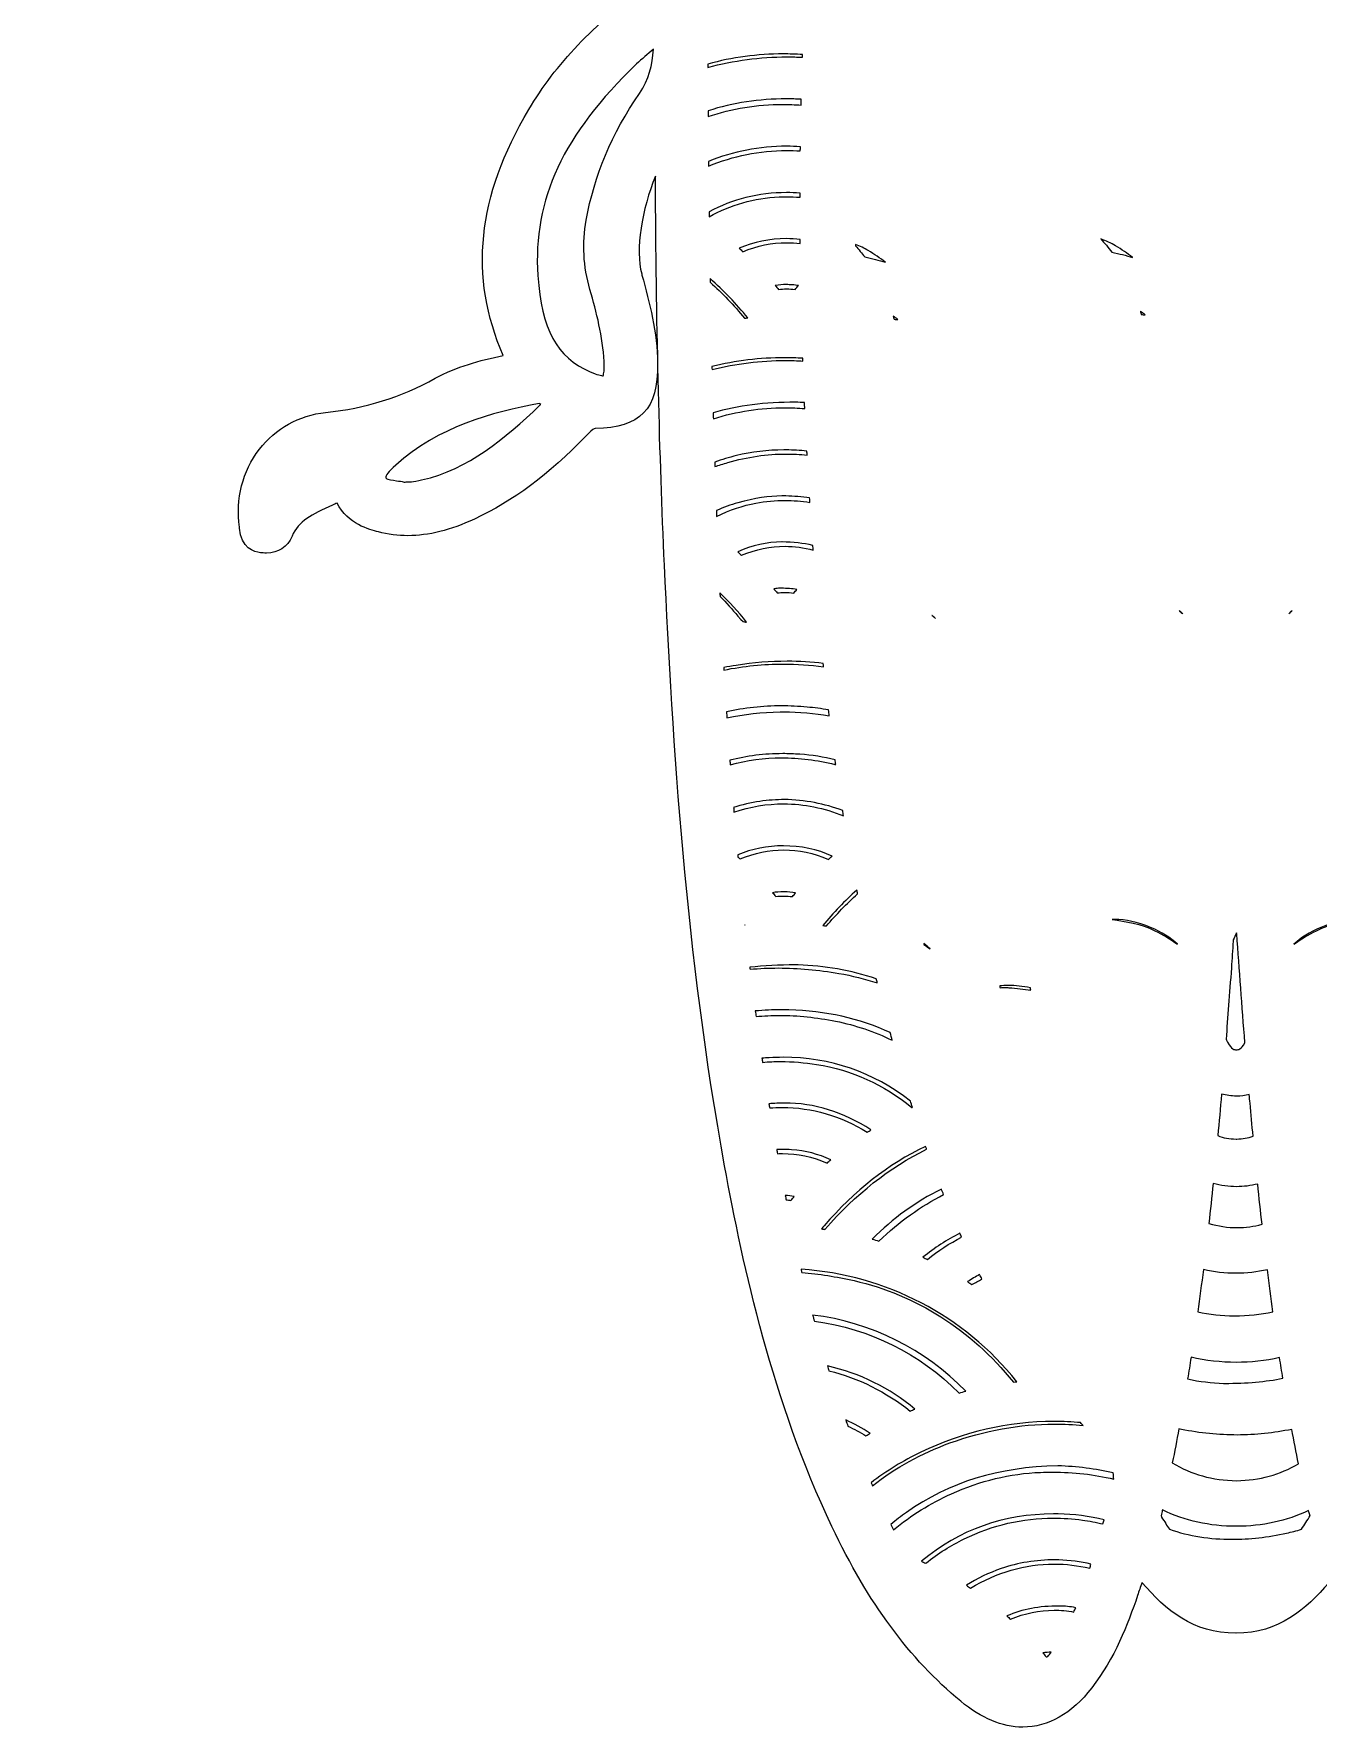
# Model space of a CAD drawing. Extents: x 70 to 1931, y -820 to -180.
# Drawn here: x 536.9 to 776.7, y -816.9 to -500.7 of the extents above; entities that cross this region are included whole.
import ezdxf

# ---------------------------------------------------------------- set-up
doc = ezdxf.new("R2010")
doc.units = 0
doc.header["$MEASUREMENT"] = 0
doc.layers.add('Layer 1', color=7, linetype='Continuous')

# ---------------------------------------------------------------- blocks, each defined once
blk = doc.blocks.new('block 4')
at = {"layer": 'Layer 1', "lineweight": 0}
for points, knots in [([(983.7, -461.23), (983.64, -461.13), (983.57, -461.03), (983.51, -460.92), (980.12, -454.78), (973.97, -451.11), (967.05, -451.11), (966.38, -451.11), (965.71, -451.14), (965.04, -451.21), (959.52, -451.78), (955.04, -454.35), (951.4, -456.8), (950.92, -457.12), (950.52, -457.47), (950.21, -457.75), (950.08, -457.86), (949.93, -458), (949.81, -458.09), (940.84, -458.1), (932.48, -460.49), (925.19, -463.22), (922.8, -451.48), (916.3, -441.79), (905.82, -434.37), (895.57, -427.11), (883.69, -423.2), (869.49, -422.42), (867.19, -422.29), (867, -422.12), (866.55, -419.84), (863.01, -401.67), (856.67, -388.34), (846.61, -377.88), (844.82, -376.02), (844.82, -376.02), (846.64, -373.4), (855.33, -360.86), (861.03, -348), (863.59, -335.18), (866.27, -321.68), (865.56, -307.79), (861.46, -293.89), (868.49, -290.86), (873.97, -286.93), (878.2, -281.88), (878.45, -281.57), (878.6, -281.48), (880.26, -281.37), (887.36, -280.93), (892.62, -277.12), (895.46, -270.38), (897.58, -265.38), (897.66, -260.25), (897.46, -255.89), (897.45, -255.79), (897.46, -255.68), (897.46, -255.57), (897.59, -251.06), (894.49, -250.27), (893.15, -250.14), (892.94, -250.12), (892.73, -250.11), (892.52, -250.11), (891.53, -250.11), (888.49, -250.11), (887.3, -254.94), (886.74, -257.18), (885.55, -259), (883.4, -260.79), (881.12, -257.11), (877.73, -255.07), (873.71, -255.07), (871.53, -255.07), (869.22, -255.67), (866.87, -256.86), (864.83, -257.88), (862.89, -259.29), (860.75, -261.3), (855.23, -266.45), (851.33, -272.54), (847.49, -278.85), (847.34, -279.1), (847.2, -279.35), (847.07, -279.6), (847.01, -279.71), (846.94, -279.84), (846.87, -279.96), (844.44, -280.03), (839.34, -281.1), (838.58, -288.74), (838.18, -292.7), (838.3, -297.01), (838.93, -302.3), (839.22, -304.72), (839.66, -307.11), (840.09, -309.43), (840.94, -314.11), (841.75, -318.54), (841.39, -323.01), (840.22, -337.3), (835.17, -350.78), (829.57, -364.45), (825.81, -362.44), (821.83, -360.76), (817.66, -359.42), (819.28, -358.73), (820.9, -358.01), (822.5, -357.23), (824.44, -356.29), (829.59, -353.79), (828.55, -348.11), (827.29, -341.17), (830.54, -335.53), (834.6, -329.4), (838.74, -323.16), (840.23, -315.7), (839.06, -307.21), (838.27, -301.54), (835.05, -298.67), (829.5, -298.67), (829, -298.67), (828.47, -298.69), (827.92, -298.74), (826.84, -298.82), (825.82, -299.04), (824.9, -299.25), (826.93, -289.3), (824.24, -283), (815.37, -275.23), (815.37, -275.23), (814.92, -274.84), (814.92, -274.84), (811.85, -272.14), (808.67, -269.35), (804.97, -267.26), (801.42, -265.26), (799.76, -262.33), (799.58, -257.76), (799.3, -250.34), (795.56, -244.8), (788.48, -241.31), (787.91, -241.03), (787.29, -239.92), (787.2, -238.35), (787.11, -236.7), (787.66, -235.44), (788.22, -235.08), (802.55, -225.9), (816.44, -218.76), (830.7, -213.26), (855.69, -203.61), (880.6, -198.72), (904.72, -198.72), (913.77, -198.72), (922.91, -199.4), (931.9, -200.75), (935.33, -201.26), (938.83, -202.08), (942.22, -202.86), (943.68, -203.2), (945.18, -203.55), (946.68, -203.88), (947.22, -203.99), (947.97, -204.16), (948.78, -204.16), (951.11, -204.16), (952.92, -202.78), (953.62, -200.48), (954.13, -198.82), (954.33, -195.8), (949.98, -194.18), (949.98, -194.18), (949.84, -194.13), (949.84, -194.13), (949.51, -194), (949.18, -193.86), (948.86, -193.73), (948.56, -193.6), (948.27, -193.48), (947.98, -193.36), (930.82, -186.55), (912.57, -183.09), (893.72, -183.09), (883.15, -183.09), (872.11, -184.18), (860.93, -186.32), (832.18, -191.83), (804.74, -203.07), (777.05, -220.68), (775.94, -221.39), (775.25, -221.69), (774.74, -221.69), (774.37, -221.69), (773.92, -221.54), (773.35, -221.24), (770.13, -219.54), (766.42, -218.68), (762.32, -218.68), (760.39, -218.68), (758.39, -218.86), (756.21, -219.24), (755.83, -219.3), (755.48, -219.33), (755.14, -219.33), (754.07, -219.33), (753.11, -219), (751.63, -218.1), (718.03, -197.85), (685.72, -186.6), (652.82, -183.73), (648.1, -183.32), (643.37, -183.11), (638.76, -183.11), (619.49, -183.11), (600.87, -186.75), (583.43, -193.91), (583.37, -193.93), (583.19, -193.98), (583.06, -194.02), (582.09, -194.29), (580.29, -194.8), (579.33, -196.64), (578.9, -197.47), (578.53, -198.84), (579.17, -200.7), (579.94, -202.9), (581.7, -204.22), (583.88, -204.22), (584.81, -204.22), (585.63, -203.98), (586.23, -203.81), (586.37, -203.77), (586.5, -203.73), (586.63, -203.7), (599.75, -200.34), (613.45, -198.64), (627.35, -198.64), (642.11, -198.64), (657.7, -200.56), (673.7, -204.35), (695.49, -209.5), (716.98, -218.4), (737.58, -230.81), (737.61, -230.84), (737.65, -230.86), (737.69, -230.88), (735.99, -234.25), (735.16, -237.78), (734.53, -241.22), (727.14, -244.48), (723.25, -250.44), (722.96, -258.95), (722.83, -262.72), (721.32, -265.25), (718.2, -266.92), (715.49, -268.36), (713.17, -270.28), (710.93, -272.13), (710.93, -272.13), (710.29, -272.66), (710.29, -272.66), (706.03, -276.17), (701.33, -280.47), (698.83, -285.79), (696.83, -290.05), (696.38, -294.46), (697.5, -299.16), (697.5, -299.16), (697.02, -299.07), (697.02, -299.07), (695.61, -298.81), (694.37, -298.69), (693.23, -298.69), (686.9, -298.69), (683.55, -302.55), (683.28, -310.17), (682.99, -318.15), (684.84, -324.85), (688.93, -330.65), (692.08, -335.13), (695.1, -339.93), (694.31, -345.03), (693.04, -353.14), (697.8, -356.29), (701.5, -357.95), (702.64, -358.46), (703.78, -358.95), (704.94, -359.43), (700.97, -360.68), (696.9, -362.27), (692.94, -364.39), (689.71, -356.74), (686.91, -348.98), (684.61, -341.31), (680.77, -328.54), (680.2, -317.67), (682.79, -307.12), (684.21, -301.36), (684.62, -295.43), (684.03, -289.5), (683.8, -287.25), (683.12, -280.43), (676.3, -280.08), (675.68, -280.05), (675.68, -280.05), (674.91, -278.76), (674.91, -278.76), (674.75, -278.5), (674.75, -278.5), (670.18, -270.9), (665.47, -263.63), (658.16, -258.42), (655.15, -256.26), (652.02, -255.17), (648.87, -255.17), (647.66, -255.17), (646.44, -255.33), (645.22, -255.65), (642.02, -256.48), (640.1, -258.42), (638.89, -260.57), (636.92, -258.83), (635.63, -257.01), (635.16, -254.64), (634.6, -251.81), (632.63, -250.12), (629.88, -250.12), (629.75, -250.12), (629.61, -250.13), (629.46, -250.14), (628.4, -250.2), (624.92, -250.76), (625.09, -255.44), (625.09, -255.52), (625.09, -255.59), (625.09, -255.67), (625.1, -256.29), (625.09, -256.93), (625.08, -257.56), (625.05, -259.79), (625.03, -262.11), (625.41, -264.46), (627.14, -275.01), (632.5, -280.07), (643.34, -281.38), (643.75, -281.43), (643.92, -281.48), (644.32, -281.95), (648.77, -287.13), (654.39, -291.12), (661.02, -293.8), (659.01, -299.01), (657.86, -304.88), (657.5, -311.76), (656.3, -334.98), (662.91, -356.31), (677.16, -375.18), (677.41, -375.51), (677.56, -375.74), (677.66, -375.91), (677.54, -376.04), (677.37, -376.22), (677.11, -376.47), (671.94, -381.43), (667.56, -387.74), (663.73, -395.77), (659.81, -403.98), (657.14, -412.37), (655.81, -420.69), (655.62, -421.86), (655.37, -422.15), (655.37, -422.15), (655.37, -422.15), (655.37, -422.15), (655.37, -422.15), (655.36, -422.15), (655.11, -422.31), (654.21, -422.31), (654.21, -422.31), (653.82, -422.3), (653.68, -422.3), (648.82, -422.3), (644.16, -423.27), (639.81, -424.26), (628.57, -426.82), (618.69, -431.83), (611.24, -438.72), (604.03, -445.4), (599.25, -453.79), (597.26, -463.17), (594.84, -462.28), (592.33, -461.37), (589.72, -460.74), (587.22, -460.14), (584.69, -459.67), (582.24, -459.22), (575.21, -457.91), (568.57, -456.68), (562.95, -452.62), (562.39, -452.22), (561.86, -452.06), (561.58, -451.97), (559.62, -451.38), (557.61, -451.08), (555.62, -451.08), (548.45, -451.08), (542.18, -454.84), (538.86, -461.14), (538.81, -461.23), (538.76, -461.32), (538.7, -461.42), (536.85, -464.53), (537.96, -466.57), (539.21, -467.73), (540.36, -468.79), (541.69, -469.35), (543.07, -469.35), (544.1, -469.35), (545.11, -469.03), (546, -468.41), (547.11, -467.65), (548.28, -467.3), (549.78, -467.3), (551.19, -467.3), (552.72, -467.6), (554.35, -467.92), (554.95, -468.03), (555.56, -468.15), (556.18, -468.26), (555.61, -471.85), (557.72, -474.79), (558.46, -475.83), (561.59, -480.18), (566.16, -483.05), (572.44, -484.61), (576.44, -485.6), (580.63, -486.08), (585.23, -486.08), (591.22, -486.08), (597.17, -485.24), (602.19, -484.42), (602.45, -484.37), (602.7, -484.32), (602.95, -484.27), (603.14, -484.23), (603.39, -484.19), (603.54, -484.17), (606.37, -486.24), (608.77, -487.21), (611.09, -487.21), (615.26, -487.21), (617.99, -484.14), (619.91, -481.47), (622.79, -477.45), (625.04, -472.72), (626.59, -467.4), (628.2, -461.86), (631.78, -457.41), (637.85, -453.4), (642.13, -450.57), (646.88, -448.09), (652.65, -445.67), (652.65, -448.22), (652.65, -450.76), (652.64, -453.3), (652.63, -465.45), (652.62, -476.93), (652.72, -488.67), (652.73, -490.35), (652.37, -491.05), (650.97, -492.04), (641.45, -498.83), (634.35, -506.27), (629.27, -514.81), (619.62, -530.99), (618.06, -546.04), (624.51, -560.75), (620.08, -561.68), (615.79, -562.79), (611.8, -565), (605.34, -568.56), (598.84, -570.6), (591.34, -571.38), (586.37, -571.91), (581.97, -574.35), (578.96, -578.25), (575.83, -582.31), (574.49, -587.6), (575.27, -592.79), (575.27, -592.85), (575.27, -592.91), (575.28, -592.97), (575.44, -596.73), (578.06, -597.44), (579.19, -597.57), (579.47, -597.61), (579.86, -597.64), (580.27, -597.64), (582.48, -597.64), (584.22, -596.5), (585.06, -594.5), (586.27, -591.63), (588.72, -590.42), (592.63, -588.69), (592.91, -588.57), (593.19, -588.44), (593.47, -588.32), (595.44, -592.21), (599.54, -593.27), (601.18, -593.69), (602.98, -594.16), (604.84, -594.39), (606.7, -594.39), (610.56, -594.39), (614.63, -593.38), (619.11, -591.29), (626.34, -587.94), (632.95, -583.01), (639.95, -575.8), (640.07, -575.67), (640.19, -575.54), (640.31, -575.41), (641.24, -574.44), (641.35, -574.4), (641.69, -574.39), (650.14, -574.22), (653.41, -570.81), (653.34, -562.22), (653.29, -556.42), (651.83, -550.97), (650.41, -545.71), (650.41, -545.71), (650.36, -545.52), (650.36, -545.52), (649.14, -540.95), (650.42, -533.42), (652.92, -527.23), (652.92, -528.33), (652.92, -529.41), (652.93, -530.51), (653.13, -557.02), (653.66, -579.07), (654.61, -599.89), (656.12, -633.23), (658.64, -672.63), (665.85, -712.09), (669.32, -731.12), (674.74, -755.97), (685.89, -779.46), (692.68, -793.74), (700.32, -804.11), (709.94, -812.08), (713.8, -815.28), (717.69, -816.9), (721.52, -816.9), (726.31, -816.9), (730.64, -814.44), (734.41, -809.57), (738.67, -804.07), (741.12, -797.76), (742.96, -792.32), (743.23, -791.51), (743.5, -790.71), (743.78, -789.89), (748.18, -795.07), (753.32, -799.37), (761.32, -799.37), (761.32, -799.37), (761.38, -799.37), (761.38, -799.37), (769.3, -799.35), (774.44, -794.86), (778.7, -789.93), (779.08, -791.11), (779.47, -792.27), (779.9, -793.42), (782.39, -800.18), (784.84, -806.19), (789.5, -811.24), (792.98, -815), (796.85, -816.91), (801.03, -816.91), (804.18, -816.91), (807.38, -815.79), (810.55, -813.59), (813.09, -811.82), (815.31, -809.72), (816.96, -808.09), (831.62, -793.59), (839.21, -775.24), (844.19, -760.88), (856.32, -725.93), (860.94, -689.86), (864.13, -656.1), (867.17, -624), (868.53, -592.1), (869.16, -562.44), (869.17, -563.2), (869.21, -563.95), (869.27, -564.7), (869.73, -570.61), (873.17, -574.44), (878.05, -574.44), (878.27, -574.44), (878.49, -574.43), (878.72, -574.41), (878.87, -574.4), (879.02, -574.4), (879.17, -574.4), (880.58, -574.4), (881.55, -574.91), (883.28, -576.6), (886.32, -579.55), (889.7, -582.45), (893.33, -585.22), (899.85, -590.21), (905.74, -592.99), (911.88, -593.99), (913.43, -594.24), (915.48, -594.53), (917.52, -594.53), (922.41, -594.53), (925.91, -592.82), (927.91, -589.46), (928.4, -588.63), (928.75, -588.27), (928.91, -588.13), (929.29, -588.25), (930.03, -588.66), (930.54, -588.94), (930.86, -589.11), (931.19, -589.3), (931.52, -589.47), (931.52, -589.47), (931.98, -589.71), (931.98, -589.71), (934.78, -591.16), (936.54, -592.15), (937.3, -594.09), (938.18, -596.34), (940.04, -597.62), (942.41, -597.62), (942.54, -597.62), (942.67, -597.62), (942.81, -597.61), (944.06, -597.54), (947.01, -596.93), (947.25, -592.82), (947.26, -592.73), (947.26, -592.64), (947.27, -592.55), (948.39, -583.08), (943.21, -575.02), (934.07, -572.03), (930.83, -570.97), (927.27, -570.44), (922.87, -570.37), (922.87, -570.37), (922.62, -570.37), (922.62, -570.37), (922.41, -570.37), (922.21, -570.38), (922, -570.38), (921.84, -570.38), (921.67, -570.39), (921.51, -570.39), (920.91, -570.39), (920.76, -570.33), (920.69, -570.29), (914.34, -565.97), (906.91, -562.85), (898.01, -560.8), (903.26, -549.14), (903.11, -536.49), (897.56, -523.17), (892.61, -511.27), (884.21, -501.26), (871.14, -491.67), (869.88, -490.75), (869.88, -490.62), (869.88, -490.09), (869.86, -485.31), (869.89, -480.44), (869.92, -475.73), (869.99, -465.89), (870.05, -455.77), (869.65, -445.57), (873.32, -447.01), (877.13, -448.91), (881.52, -451.45), (890.08, -456.39), (894.54, -461.56), (896.44, -468.72), (898, -474.61), (900.66, -479.61), (904.35, -483.59), (906.69, -486.11), (909.21, -487.39), (911.85, -487.39), (914.06, -487.39), (916.26, -486.48), (918.38, -484.67), (918.91, -484.22), (919.09, -484.22), (919.28, -484.22), (919.47, -484.22), (919.73, -484.25), (920.04, -484.31), (925.91, -485.48), (931.37, -486.05), (936.74, -486.05), (939.54, -486.05), (942.32, -485.89), (945.01, -485.57), (952.78, -484.65), (958.37, -482.1), (962.61, -477.55), (963.87, -476.19), (966.96, -472.87), (966.35, -468.29), (966.56, -468.25), (966.77, -468.2), (966.99, -468.15), (968.93, -467.71), (970.77, -467.3), (972.46, -467.3), (973.99, -467.3), (975.25, -467.65), (976.43, -468.4), (977.39, -469), (978.41, -469.31), (979.46, -469.31), (979.46, -469.31), (979.46, -469.31), (979.46, -469.31), (980.72, -469.31), (981.94, -468.87), (982.98, -468.02), (984.22, -467.02), (985.95, -464.81), (983.7, -461.23)], [0, 0, 0, 0, 1, 1, 1, 2, 2, 2, 3, 3, 3, 4, 4, 4, 5, 5, 5, 6, 6, 6, 7, 7, 7, 8, 8, 8, 9, 9, 9, 10, 10, 10, 11, 11, 11, 12, 12, 12, 13, 13, 13, 14, 14, 14, 15, 15, 15, 16, 16, 16, 17, 17, 17, 18, 18, 18, 19, 19, 19, 20, 20, 20, 21, 21, 21, 22, 22, 22, 23, 23, 23, 24, 24, 24, 25, 25, 25, 26, 26, 26, 27, 27, 27, 28, 28, 28, 29, 29, 29, 30, 30, 30, 31, 31, 31, 32, 32, 32, 33, 33, 33, 34, 34, 34, 35, 35, 35, 36, 36, 36, 37, 37, 37, 38, 38, 38, 39, 39, 39, 40, 40, 40, 41, 41, 41, 42, 42, 42, 43, 43, 43, 44, 44, 44, 45, 45, 45, 46, 46, 46, 47, 47, 47, 48, 48, 48, 49, 49, 49, 50, 50, 50, 51, 51, 51, 52, 52, 52, 53, 53, 53, 54, 54, 54, 55, 55, 55, 56, 56, 56, 57, 57, 57, 58, 58, 58, 59, 59, 59, 60, 60, 60, 61, 61, 61, 62, 62, 62, 63, 63, 63, 64, 64, 64, 65, 65, 65, 66, 66, 66, 67, 67, 67, 68, 68, 68, 69, 69, 69, 70, 70, 70, 71, 71, 71, 72, 72, 72, 73, 73, 73, 74, 74, 74, 75, 75, 75, 76, 76, 76, 77, 77, 77, 78, 78, 78, 79, 79, 79, 80, 80, 80, 81, 81, 81, 82, 82, 82, 83, 83, 83, 84, 84, 84, 85, 85, 85, 86, 86, 86, 87, 87, 87, 88, 88, 88, 89, 89, 89, 90, 90, 90, 91, 91, 91, 92, 92, 92, 93, 93, 93, 94, 94, 94, 95, 95, 95, 96, 96, 96, 97, 97, 97, 98, 98, 98, 99, 99, 99, 100, 100, 100, 101, 101, 101, 102, 102, 102, 103, 103, 103, 104, 104, 104, 105, 105, 105, 106, 106, 106, 107, 107, 107, 108, 108, 108, 109, 109, 109, 110, 110, 110, 111, 111, 111, 112, 112, 112, 113, 113, 113, 114, 114, 114, 115, 115, 115, 116, 116, 116, 117, 117, 117, 118, 118, 118, 119, 119, 119, 120, 120, 120, 121, 121, 121, 122, 122, 122, 123, 123, 123, 124, 124, 124, 125, 125, 125, 126, 126, 126, 127, 127, 127, 128, 128, 128, 129, 129, 129, 130, 130, 130, 131, 131, 131, 132, 132, 132, 133, 133, 133, 134, 134, 134, 135, 135, 135, 136, 136, 136, 137, 137, 137, 138, 138, 138, 139, 139, 139, 140, 140, 140, 141, 141, 141, 142, 142, 142, 143, 143, 143, 144, 144, 144, 145, 145, 145, 146, 146, 146, 147, 147, 147, 148, 148, 148, 149, 149, 149, 150, 150, 150, 151, 151, 151, 152, 152, 152, 153, 153, 153, 154, 154, 154, 155, 155, 155, 156, 156, 156, 157, 157, 157, 158, 158, 158, 159, 159, 159, 160, 160, 160, 161, 161, 161, 162, 162, 162, 163, 163, 163, 164, 164, 164, 165, 165, 165, 166, 166, 166, 167, 167, 167, 168, 168, 168, 169, 169, 169, 170, 170, 170, 171, 171, 171, 172, 172, 172, 173, 173, 173, 174, 174, 174, 175, 175, 175, 176, 176, 176, 177, 177, 177, 178, 178, 178, 179, 179, 179, 180, 180, 180, 181, 181, 181, 182, 182, 182, 183, 183, 183, 184, 184, 184, 185, 185, 185, 186, 186, 186, 187, 187, 187, 188, 188, 188, 189, 189, 189, 190, 190, 190, 191, 191, 191, 192, 192, 192, 193, 193, 193, 194, 194, 194, 195, 195, 195, 196, 196, 196, 197, 197, 197, 198, 198, 198, 199, 199, 199, 200, 200, 200, 201, 201, 201, 202, 202, 202, 203, 203, 203, 204, 204, 204, 205, 205, 205, 206, 206, 206, 207, 207, 207, 208, 208, 208, 209, 209, 209, 210, 210, 210, 211, 211, 211, 212, 212, 212, 213, 213, 213, 214, 214, 214, 215, 215, 215, 216, 216, 216, 217, 217, 217, 218, 218, 218, 219, 219, 219, 220, 220, 220, 221, 221, 221, 222, 222, 222, 223, 223, 223, 224, 224, 224, 225, 225, 225, 226, 226, 226, 227, 227, 227, 228, 228, 228, 229, 229, 229, 230, 230, 230, 231, 231, 231, 232, 232, 232, 233, 233, 233, 234, 234, 234, 235, 235, 235, 236, 236, 236, 237, 237, 237, 238, 238, 238, 239, 239, 239, 240, 240, 240, 241, 241, 241, 242, 242, 242, 243, 243, 243, 244, 244, 244, 245, 245, 245, 246, 246, 246, 247, 247, 247, 247]), ([(649.93, -511.8), (644.82, -519.25), (641.48, -527.21), (640, -535.46), (639.22, -539.8), (639.45, -544.03), (640.7, -548.41), (641.92, -552.67), (643.09, -557.25), (643.34, -561.88), (643.42, -563.4), (643.27, -564.19), (643.17, -564.53), (642.82, -564.51), (642.08, -564.38), (640.76, -563.8), (634.48, -561.05), (631.64, -555.84), (630.97, -545.83), (630.02, -531.6), (635.7, -519.41), (649.4, -506.3), (650.39, -505.35), (651.45, -504.46), (652.55, -503.55), (652.38, -506.55), (651.71, -509.21), (649.93, -511.8)], [0, 0, 0, 0, 1, 1, 1, 2, 2, 2, 3, 3, 3, 4, 4, 4, 5, 5, 5, 6, 6, 6, 7, 7, 7, 8, 8, 8, 9, 9, 9, 9]), ([(662.7, -506.31), (667.28, -505.06), (672, -504.42), (676.77, -504.42), (677.96, -504.42), (679.17, -504.46), (680.38, -504.54), (680.37, -504.71), (680.37, -504.87), (680.36, -505.04), (679.41, -504.99), (678.45, -504.97), (677.5, -504.97), (672.48, -504.97), (667.52, -505.63), (662.7, -506.95), (662.7, -506.74), (662.7, -506.52), (662.7, -506.31)], [0, 0, 0, 0, 1, 1, 1, 2, 2, 2, 3, 3, 3, 4, 4, 4, 5, 5, 5, 6, 6, 6, 6]), ([(662.75, -515.04), (667.44, -513.56), (672.34, -512.82), (677.34, -512.82), (678.27, -512.82), (679.21, -512.84), (680.14, -512.9), (680.14, -513.26), (680.13, -513.62), (680.12, -513.98), (678.97, -513.9), (677.82, -513.86), (676.69, -513.86), (671.9, -513.86), (667.23, -514.62), (662.75, -516.13), (662.75, -515.76), (662.75, -515.4), (662.75, -515.04)], [0, 0, 0, 0, 1, 1, 1, 2, 2, 2, 3, 3, 3, 4, 4, 4, 5, 5, 5, 6, 6, 6, 6]), ([(662.82, -524.5), (667.48, -522.62), (672.38, -521.66), (677.42, -521.66), (678.27, -521.66), (679.13, -521.69), (679.99, -521.75), (679.99, -522.02), (679.98, -522.28), (679.98, -522.55), (679.11, -522.49), (678.24, -522.46), (677.37, -522.46), (672.4, -522.46), (667.46, -523.46), (662.83, -525.38), (662.83, -525.08), (662.83, -524.79), (662.82, -524.5)], [0, 0, 0, 0, 1, 1, 1, 2, 2, 2, 3, 3, 3, 4, 4, 4, 5, 5, 5, 6, 6, 6, 6]), ([(662.93, -533.92), (667.24, -531.56), (672.21, -530.32), (677.4, -530.32), (678.24, -530.32), (679.09, -530.36), (679.93, -530.42), (679.93, -530.68), (679.93, -530.94), (679.93, -531.2), (679.09, -531.13), (678.24, -531.1), (677.4, -531.1), (676.94, -531.1), (676.48, -531.11), (676.02, -531.13), (671.37, -531.33), (666.98, -532.58), (662.94, -534.85), (662.94, -534.54), (662.94, -534.23), (662.93, -533.92)], [0, 0, 0, 0, 1, 1, 1, 2, 2, 2, 3, 3, 3, 4, 4, 4, 5, 5, 5, 6, 6, 6, 7, 7, 7, 7]), ([(677.4, -539.68), (674.68, -539.68), (671.95, -540.24), (669.26, -541.36), (669.02, -541.14), (668.79, -540.93), (668.55, -540.72), (671.24, -539.54), (674.27, -538.92), (677.38, -538.92), (678.24, -538.92), (679.11, -538.96), (679.96, -539.06), (679.96, -539.32), (679.96, -539.59), (679.97, -539.85), (679.11, -539.74), (678.25, -539.68), (677.4, -539.68)], [0, 0, 0, 0, 1, 1, 1, 2, 2, 2, 3, 3, 3, 4, 4, 4, 5, 5, 5, 6, 6, 6, 6]), ([(690.27, -540.26), (690.27, -540.17), (690.27, -540.08), (690.27, -540), (691.14, -540.32), (691.94, -540.7), (692.67, -541.14), (693.81, -541.83), (694.88, -542.55), (695.87, -543.33), (694.66, -542.94), (693.37, -542.61), (692, -542.34), (691.48, -541.64), (690.91, -540.94), (690.27, -540.26)], [0, 0, 0, 0, 1, 1, 1, 2, 2, 2, 3, 3, 3, 4, 4, 4, 5, 5, 5, 5]), ([(738.85, -540.26), (739.98, -540.94), (741.05, -541.67), (742.04, -542.44), (740.83, -542.06), (739.55, -541.73), (738.17, -541.46), (737.51, -540.56), (736.81, -539.74), (736.08, -538.98), (737.1, -539.34), (738.01, -539.76), (738.85, -540.26)], [0, 0, 0, 0, 1, 1, 1, 2, 2, 2, 3, 3, 3, 4, 4, 4, 4]), ([(663.12, -546.39), (665.67, -548.61), (668.02, -551.06), (670.15, -553.72), (669.95, -553.74), (669.76, -553.76), (669.56, -553.79), (667.58, -551.35), (665.42, -549.09), (663.14, -547.07), (663.13, -546.84), (663.13, -546.62), (663.12, -546.39)], [0, 0, 0, 0, 1, 1, 1, 2, 2, 2, 3, 3, 3, 4, 4, 4, 4]), ([(679.62, -547.69), (679.41, -547.93), (679.21, -548.17), (679.01, -548.42), (678.48, -548.35), (677.95, -548.31), (677.42, -548.31), (676.92, -548.31), (676.42, -548.34), (675.92, -548.4), (675.72, -548.16), (675.52, -547.91), (675.31, -547.66), (675.98, -547.55), (676.66, -547.5), (677.36, -547.5), (677.73, -547.5), (678.11, -547.52), (678.49, -547.55), (678.87, -547.58), (679.24, -547.62), (679.62, -547.69)], [0, 0, 0, 0, 1, 1, 1, 2, 2, 2, 3, 3, 3, 4, 4, 4, 5, 5, 5, 6, 6, 6, 7, 7, 7, 7]), ([(698.22, -554.03), (697.97, -554.01), (697.73, -553.99), (697.48, -553.98), (697.42, -553.77), (697.37, -553.57), (697.31, -553.38), (697.62, -553.58), (697.92, -553.8), (698.22, -554.03)], [0, 0, 0, 0, 1, 1, 1, 2, 2, 2, 3, 3, 3, 3]), ([(744.39, -553.14), (744.15, -553.13), (743.9, -553.11), (743.65, -553.09), (743.6, -552.89), (743.54, -552.69), (743.48, -552.49), (743.79, -552.7), (744.09, -552.92), (744.39, -553.14)], [0, 0, 0, 0, 1, 1, 1, 2, 2, 2, 3, 3, 3, 3]), ([(663.47, -562.81), (667.9, -561.72), (672.45, -561.16), (677.05, -561.16), (678.17, -561.16), (679.31, -561.19), (680.44, -561.26), (680.44, -561.43), (680.45, -561.6), (680.45, -561.77), (679.38, -561.71), (678.3, -561.68), (677.22, -561.68), (672.57, -561.68), (667.97, -562.25), (663.49, -563.37), (663.48, -563.18), (663.48, -563), (663.47, -562.81)], [0, 0, 0, 0, 1, 1, 1, 2, 2, 2, 3, 3, 3, 4, 4, 4, 5, 5, 5, 6, 6, 6, 6]), ([(631.3, -570.09), (624.73, -576.27), (618.11, -581.99), (609.27, -583.99), (608.54, -584.15), (607.76, -584.27), (607.35, -584.34), (607.33, -584.34), (607.31, -584.34), (607.29, -584.34), (606.91, -584.35), (606.6, -584.36), (606.35, -584.36), (606.23, -584.37), (606.13, -584.37), (606.03, -584.37), (605.53, -584.27), (605.04, -584.2), (604.56, -584.13), (603.93, -584.04), (602.85, -583.88), (602.62, -583.7), (602.62, -583.7), (602.61, -583.68), (602.58, -583.61), (602.42, -583.17), (603.13, -582.4), (604.43, -581.22), (612.35, -574.03), (622.42, -571.35), (631.23, -569.68), (631.31, -569.71), (631.41, -569.77), (631.54, -569.87), (631.46, -569.94), (631.38, -570.02), (631.3, -570.09)], [0, 0, 0, 0, 1, 1, 1, 2, 2, 2, 3, 3, 3, 4, 4, 4, 5, 5, 5, 6, 6, 6, 7, 7, 7, 8, 8, 8, 9, 9, 9, 10, 10, 10, 11, 11, 11, 12, 12, 12, 12]), ([(663.7, -571.42), (668.36, -570.1), (673.41, -569.46), (679.07, -569.46), (679.07, -569.46), (679.09, -569.46), (679.09, -569.46), (679.65, -569.48), (680.2, -569.51), (680.76, -569.55), (680.78, -569.92), (680.8, -570.29), (680.81, -570.66), (679.56, -570.55), (678.3, -570.5), (677.05, -570.5), (672.6, -570.5), (668.14, -571.18), (663.74, -572.54), (663.73, -572.16), (663.72, -571.79), (663.7, -571.42)], [0, 0, 0, 0, 1, 1, 1, 2, 2, 2, 3, 3, 3, 4, 4, 4, 5, 5, 5, 6, 6, 6, 7, 7, 7, 7]), ([(663.99, -580.65), (665.31, -580.18), (666.67, -579.78), (668.06, -579.44), (670.93, -578.74), (673.9, -578.38), (676.88, -578.38), (677.03, -578.38), (677.19, -578.38), (677.36, -578.38), (678.65, -578.39), (679.93, -578.47), (681.21, -578.6), (681.22, -578.85), (681.24, -579.1), (681.25, -579.35), (679.95, -579.21), (678.64, -579.14), (677.34, -579.14), (673.75, -579.14), (670.08, -579.67), (666.42, -580.74), (665.59, -580.98), (664.79, -581.23), (664.02, -581.5), (664.01, -581.22), (664, -580.93), (663.99, -580.65)], [0, 0, 0, 0, 1, 1, 1, 2, 2, 2, 3, 3, 3, 4, 4, 4, 5, 5, 5, 6, 6, 6, 7, 7, 7, 8, 8, 8, 9, 9, 9, 9]), ([(664.31, -589.71), (665.63, -589.1), (666.97, -588.61), (668.33, -588.24), (671.53, -587.37), (674.13, -586.97), (676.51, -586.97), (676.74, -586.97), (676.98, -586.98), (677.25, -586.98), (678.78, -587.02), (680.27, -587.14), (681.72, -587.35), (681.74, -587.63), (681.75, -587.9), (681.77, -588.18), (680.22, -587.93), (678.66, -587.81), (677.12, -587.81), (675.32, -587.81), (673.49, -587.98), (671.69, -588.31), (669.24, -588.77), (666.85, -589.57), (664.35, -590.78), (664.34, -590.42), (664.33, -590.07), (664.31, -589.71)], [0, 0, 0, 0, 1, 1, 1, 2, 2, 2, 3, 3, 3, 4, 4, 4, 5, 5, 5, 6, 6, 6, 7, 7, 7, 8, 8, 8, 9, 9, 9, 9]), ([(677.14, -596.38), (674.42, -596.38), (671.69, -596.94), (668.99, -598.06), (668.77, -597.85), (668.54, -597.63), (668.3, -597.42), (670.98, -596.21), (673.81, -595.57), (676.54, -595.57), (676.54, -595.57), (676.58, -595.57), (676.58, -595.57), (678.67, -595.6), (680.56, -595.81), (682.32, -596.21), (682.34, -596.5), (682.36, -596.79), (682.38, -597.08), (680.64, -596.61), (678.89, -596.38), (677.14, -596.38)], [0, 0, 0, 0, 1, 1, 1, 2, 2, 2, 3, 3, 3, 4, 4, 4, 5, 5, 5, 6, 6, 6, 7, 7, 7, 7]), ([(664.96, -605.05), (666.68, -606.74), (668.35, -608.57), (669.94, -610.52), (669.88, -610.53), (669.83, -610.53), (669.77, -610.53), (669.55, -610.53), (669.21, -610.53), (668.31, -609.42), (667.27, -608.15), (666.16, -606.92), (664.99, -605.74), (664.98, -605.51), (664.97, -605.28), (664.96, -605.05)], [0, 0, 0, 0, 1, 1, 1, 2, 2, 2, 3, 3, 3, 4, 4, 4, 5, 5, 5, 5]), ([(679.32, -604.43), (679.13, -604.66), (678.94, -604.88), (678.75, -605.11), (678.19, -605.03), (677.63, -604.99), (677.09, -604.99), (676.61, -604.99), (676.13, -605.02), (675.66, -605.09), (675.45, -604.83), (675.24, -604.57), (675.03, -604.32), (675.53, -604.23), (675.89, -604.2), (676.14, -604.2), (676.19, -604.2), (676.23, -604.2), (676.28, -604.2), (676.33, -604.2), (676.38, -604.21), (676.43, -604.21), (677.5, -604.22), (678.45, -604.29), (679.32, -604.43)], [0, 0, 0, 0, 1, 1, 1, 2, 2, 2, 3, 3, 3, 4, 4, 4, 5, 5, 5, 6, 6, 6, 7, 7, 7, 8, 8, 8, 8]), ([(704.56, -609.27), (704.59, -609.3), (704.63, -609.33), (704.66, -609.35), (704.86, -609.5), (705.04, -609.67), (705.21, -609.86), (705.05, -609.71), (704.88, -609.56), (704.71, -609.41), (704.66, -609.36), (704.61, -609.32), (704.56, -609.27)], [0, 0, 0, 0, 1, 1, 1, 2, 2, 2, 3, 3, 3, 4, 4, 4, 4]), ([(751.38, -608.98), (751.22, -608.83), (751.05, -608.68), (750.88, -608.53), (750.83, -608.48), (750.78, -608.44), (750.73, -608.39), (750.76, -608.42), (750.8, -608.44), (750.83, -608.47), (751.03, -608.61), (751.21, -608.79), (751.38, -608.98)], [0, 0, 0, 0, 1, 1, 1, 2, 2, 2, 3, 3, 3, 4, 4, 4, 4]), ([(771.68, -608.53), (771.51, -608.68), (771.35, -608.83), (771.19, -608.98), (771.35, -608.79), (771.54, -608.61), (771.73, -608.47), (771.77, -608.44), (771.8, -608.42), (771.84, -608.39), (771.79, -608.44), (771.73, -608.48), (771.68, -608.53)], [0, 0, 0, 0, 1, 1, 1, 2, 2, 2, 3, 3, 3, 4, 4, 4, 4]), ([(665.72, -619.49), (665.71, -619.33), (665.7, -619.18), (665.69, -619.02), (666.46, -618.87), (667.22, -618.74), (667.98, -618.62), (671.21, -618.11), (674.43, -617.85), (677.54, -617.85), (679.8, -617.85), (682.06, -617.99), (684.27, -618.26), (684.29, -618.46), (684.31, -618.67), (684.33, -618.87), (681.86, -618.53), (679.35, -618.36), (676.86, -618.36), (673.11, -618.36), (669.38, -618.74), (665.72, -619.49)], [0, 0, 0, 0, 1, 1, 1, 2, 2, 2, 3, 3, 3, 4, 4, 4, 5, 5, 5, 6, 6, 6, 7, 7, 7, 7]), ([(666.2, -627.29), (669.51, -626.55), (672.95, -626.18), (676.45, -626.18), (678.03, -626.18), (679.65, -626.25), (681.26, -626.4), (682.61, -626.53), (683.94, -626.7), (685.25, -626.92), (685.29, -627.29), (685.34, -627.66), (685.38, -628.03), (682.62, -627.55), (679.77, -627.3), (676.86, -627.3), (676.64, -627.3), (676.42, -627.3), (676.2, -627.31), (672.79, -627.35), (669.47, -627.73), (666.27, -628.44), (666.25, -628.06), (666.22, -627.68), (666.2, -627.29)], [0, 0, 0, 0, 1, 1, 1, 2, 2, 2, 3, 3, 3, 4, 4, 4, 5, 5, 5, 6, 6, 6, 7, 7, 7, 8, 8, 8, 8]), ([(666.83, -636.33), (669.97, -635.52), (673.28, -635.1), (676.7, -635.1), (677.75, -635.1), (678.83, -635.14), (679.91, -635.22), (682.15, -635.38), (684.35, -635.72), (686.46, -636.23), (686.5, -636.53), (686.55, -636.83), (686.59, -637.14), (686.54, -637.12), (686.49, -637.11), (686.44, -637.1), (683.08, -636.29), (679.74, -635.88), (676.53, -635.88), (673.24, -635.88), (670.01, -636.31), (666.89, -637.16), (666.87, -636.88), (666.85, -636.61), (666.83, -636.33)], [0, 0, 0, 0, 1, 1, 1, 2, 2, 2, 3, 3, 3, 4, 4, 4, 5, 5, 5, 6, 6, 6, 7, 7, 7, 8, 8, 8, 8]), ([(667.52, -645.15), (669.1, -644.65), (670.74, -644.26), (672.41, -644.01), (673.96, -643.77), (675.58, -643.7), (676.97, -643.66), (680.85, -643.75), (684.52, -644.44), (687.89, -645.73), (687.94, -646.06), (687.99, -646.39), (688.05, -646.72), (684.44, -645.24), (680.66, -644.47), (676.89, -644.47), (673.74, -644.47), (670.63, -644.99), (667.59, -646.01), (667.57, -645.73), (667.54, -645.44), (667.52, -645.15)], [0, 0, 0, 0, 1, 1, 1, 2, 2, 2, 3, 3, 3, 4, 4, 4, 5, 5, 5, 6, 6, 6, 7, 7, 7, 7]), ([(668.34, -654.41), (668.33, -654.27), (668.31, -654.12), (668.3, -653.98), (670.9, -652.89), (673.81, -652.32), (676.83, -652.32), (680.06, -652.32), (683.2, -652.98), (685.94, -654.22), (685.7, -654.43), (685.46, -654.64), (685.23, -654.85), (682.47, -653.67), (679.67, -653.08), (676.89, -653.08), (674.16, -653.08), (671.43, -653.65), (668.74, -654.77), (668.61, -654.65), (668.47, -654.53), (668.34, -654.41)], [0, 0, 0, 0, 1, 1, 1, 2, 2, 2, 3, 3, 3, 4, 4, 4, 5, 5, 5, 6, 6, 6, 7, 7, 7, 7]), ([(679.1, -661.09), (678.9, -661.32), (678.7, -661.56), (678.51, -661.8), (677.98, -661.72), (677.45, -661.69), (676.92, -661.69), (676.41, -661.69), (675.9, -661.72), (675.39, -661.79), (675.19, -661.54), (675, -661.3), (674.8, -661.07), (675.47, -660.96), (676.14, -660.91), (676.82, -660.91), (676.82, -660.91), (676.99, -660.91), (676.99, -660.91), (677.7, -660.91), (678.4, -660.97), (679.1, -661.09)], [0, 0, 0, 0, 1, 1, 1, 2, 2, 2, 3, 3, 3, 4, 4, 4, 5, 5, 5, 6, 6, 6, 7, 7, 7, 7]), ([(690.67, -661.29), (688.65, -663.12), (686.7, -665.13), (684.84, -667.28), (684.63, -667.25), (684.42, -667.22), (684.21, -667.19), (686.15, -664.8), (688.27, -662.59), (690.53, -660.58), (690.58, -660.82), (690.62, -661.05), (690.67, -661.29)], [0, 0, 0, 0, 1, 1, 1, 2, 2, 2, 3, 3, 3, 4, 4, 4, 4]), ([(669.63, -667.11), (669.63, -667.1), (669.63, -667.1), (669.63, -667.09), (669.63, -667.1), (669.64, -667.1), (669.64, -667.11), (669.64, -667.11), (669.64, -667.11), (669.63, -667.11)], [0, 0, 0, 0, 1, 1, 1, 2, 2, 2, 3, 3, 3, 3]), ([(746.19, -668.16), (743.54, -666.86), (740.74, -666.42), (738.21, -666.08), (738.21, -666.08), (738.21, -666.08), (738.21, -666.08), (738.27, -666.08), (738.67, -666.07), (738.67, -666.07), (740.75, -666.07), (742.89, -666.55), (745.4, -667.58), (747.47, -668.42), (749.08, -669.42), (750.4, -670.68), (749.15, -669.76), (747.75, -668.93), (746.19, -668.16)], [0, 0, 0, 0, 1, 1, 1, 2, 2, 2, 3, 3, 3, 4, 4, 4, 5, 5, 5, 6, 6, 6, 6]), ([(776.37, -668.16), (774.81, -668.93), (773.41, -669.76), (772.17, -670.68), (773.49, -669.42), (775.09, -668.42), (777.17, -667.58), (779.68, -666.55), (781.82, -666.07), (783.9, -666.07), (783.9, -666.07), (784.3, -666.08), (784.36, -666.08), (784.36, -666.08), (784.36, -666.08), (784.36, -666.08), (781.82, -666.42), (779.02, -666.86), (776.37, -668.16)], [0, 0, 0, 0, 1, 1, 1, 2, 2, 2, 3, 3, 3, 4, 4, 4, 5, 5, 5, 6, 6, 6, 6]), ([(759.48, -688.44), (759.8, -684.36), (760.12, -679.99), (760.48, -675.12), (760.6, -673.44), (760.71, -671.77), (760.82, -670.09), (760.82, -670.09), (760.84, -669.86), (760.84, -669.86), (761.04, -669.44), (761.23, -669.02), (761.42, -668.59), (761.44, -668.65), (761.47, -668.71), (761.5, -668.77), (761.95, -675.44), (762.46, -682.26), (763.01, -689.09), (762.29, -690.38), (761.78, -690.39), (761.43, -690.4), (761.43, -690.4), (761.38, -690.4), (761.38, -690.4), (761.06, -690.4), (760.52, -690.4), (759.76, -688.99), (759.66, -688.81), (759.57, -688.63), (759.48, -688.44)], [0, 0, 0, 0, 1, 1, 1, 2, 2, 2, 3, 3, 3, 4, 4, 4, 5, 5, 5, 6, 6, 6, 7, 7, 7, 8, 8, 8, 9, 9, 9, 10, 10, 10, 10]), ([(703.02, -670.54), (703.45, -670.86), (703.85, -671.2), (704.22, -671.56), (703.85, -671.29), (703.47, -671.02), (703.07, -670.76), (703.05, -670.69), (703.04, -670.61), (703.02, -670.54)], [0, 0, 0, 0, 1, 1, 1, 2, 2, 2, 3, 3, 3, 3]), ([(670.55, -674.99), (673.21, -674.7), (676.02, -674.56), (679.05, -674.56), (679.05, -674.56), (679.58, -674.57), (679.58, -674.57), (684.46, -674.69), (689.36, -675.56), (694.17, -677.16), (694.23, -677.41), (694.29, -677.66), (694.35, -677.9), (692.03, -677.16), (689.64, -676.57), (687.2, -676.14), (683.36, -675.47), (679.56, -675.13), (675.92, -675.13), (674.13, -675.13), (672.35, -675.21), (670.59, -675.37), (670.58, -675.24), (670.56, -675.12), (670.55, -674.99)], [0, 0, 0, 0, 1, 1, 1, 2, 2, 2, 3, 3, 3, 4, 4, 4, 5, 5, 5, 6, 6, 6, 7, 7, 7, 8, 8, 8, 8]), ([(723.02, -679.28), (721.74, -679.06), (720.38, -678.9), (718.91, -678.82), (718.67, -678.78), (718.42, -678.77), (718.16, -678.77), (717.87, -678.77), (717.59, -678.79), (717.31, -678.81), (717.28, -678.69), (717.26, -678.58), (717.23, -678.46), (717.75, -678.42), (718.27, -678.4), (718.79, -678.4), (720.17, -678.4), (721.54, -678.54), (722.95, -678.83), (722.97, -678.98), (723, -679.13), (723.02, -679.28)], [0, 0, 0, 0, 1, 1, 1, 2, 2, 2, 3, 3, 3, 4, 4, 4, 5, 5, 5, 6, 6, 6, 7, 7, 7, 7]), ([(671.58, -683.16), (673.19, -683.01), (674.83, -682.93), (676.48, -682.93), (676.94, -682.93), (677.4, -682.93), (677.86, -682.95), (684.67, -683.12), (691.02, -684.55), (696.77, -687.2), (696.9, -687.68), (697.03, -688.15), (697.16, -688.63), (693.81, -687), (690.28, -685.81), (686.58, -685.07), (683.02, -684.35), (679.49, -683.99), (676.1, -683.99), (674.63, -683.99), (673.17, -684.06), (671.72, -684.2), (671.68, -683.85), (671.63, -683.5), (671.58, -683.16)], [0, 0, 0, 0, 1, 1, 1, 2, 2, 2, 3, 3, 3, 4, 4, 4, 5, 5, 5, 6, 6, 6, 7, 7, 7, 8, 8, 8, 8]), ([(672.82, -691.99), (673.27, -691.95), (673.72, -691.91), (674.17, -691.89), (675.04, -691.84), (675.91, -691.81), (676.76, -691.81), (685.6, -691.81), (693.6, -694.55), (700.55, -699.97), (700.68, -700.36), (700.8, -700.75), (700.93, -701.14), (700.89, -701.15), (700.86, -701.17), (700.82, -701.18), (695.55, -696.88), (689.57, -694.18), (683.03, -693.14), (680.77, -692.78), (678.52, -692.6), (676.34, -692.6), (675.2, -692.6), (674.06, -692.65), (672.93, -692.75), (672.89, -692.49), (672.86, -692.24), (672.82, -691.99)], [0, 0, 0, 0, 1, 1, 1, 2, 2, 2, 3, 3, 3, 4, 4, 4, 5, 5, 5, 6, 6, 6, 7, 7, 7, 8, 8, 8, 9, 9, 9, 9]), ([(761.42, -699.06), (762.23, -699.06), (763.04, -698.96), (763.82, -698.77), (763.87, -699.3), (763.92, -699.84), (763.96, -700.37), (764.14, -702.41), (764.33, -704.48), (764.53, -706.55), (763.61, -706.88), (762.6, -707.05), (761.49, -707.07), (761.49, -707.07), (761.36, -707.07), (761.36, -707.07), (760.1, -707.07), (758.97, -706.86), (757.95, -706.43), (758.19, -703.92), (758.41, -701.35), (758.64, -698.67), (759.54, -698.93), (760.47, -699.06), (761.42, -699.06)], [0, 0, 0, 0, 1, 1, 1, 2, 2, 2, 3, 3, 3, 4, 4, 4, 5, 5, 5, 6, 6, 6, 7, 7, 7, 8, 8, 8, 8]), ([(674.13, -700.5), (675.11, -700.4), (676.07, -700.35), (677.03, -700.35), (682.59, -700.35), (688.01, -702.03), (693.18, -705.34), (692.94, -705.5), (692.71, -705.65), (692.48, -705.8), (687.58, -702.77), (682.13, -701.17), (676.61, -701.17), (675.83, -701.17), (675.04, -701.21), (674.26, -701.27), (674.21, -701.01), (674.17, -700.75), (674.13, -700.5)], [0, 0, 0, 0, 1, 1, 1, 2, 2, 2, 3, 3, 3, 4, 4, 4, 5, 5, 5, 6, 6, 6, 6]), ([(675.71, -709.81), (675.66, -709.54), (675.62, -709.28), (675.57, -709.02), (675.91, -709), (676.25, -709), (676.6, -709), (677.17, -709), (677.76, -709.02), (678.35, -709.06), (680.92, -709.26), (683.36, -709.89), (685.67, -710.94), (685.43, -711.14), (685.2, -711.34), (684.98, -711.55), (682.23, -710.38), (679.44, -709.78), (676.65, -709.78), (676.34, -709.78), (676.02, -709.79), (675.71, -709.81)], [0, 0, 0, 0, 1, 1, 1, 2, 2, 2, 3, 3, 3, 4, 4, 4, 5, 5, 5, 6, 6, 6, 7, 7, 7, 7]), ([(703.38, -708.44), (703.45, -708.62), (703.51, -708.8), (703.57, -708.97), (696.65, -712.36), (690.27, -717.39), (684.59, -723.96), (684.37, -723.92), (684.15, -723.89), (683.94, -723.86), (684.11, -723.66), (684.28, -723.46), (684.45, -723.26), (690.06, -716.75), (696.41, -711.78), (703.38, -708.44)], [0, 0, 0, 0, 1, 1, 1, 2, 2, 2, 3, 3, 3, 4, 4, 4, 5, 5, 5, 5]), ([(678.23, -718.53), (677.93, -718.49), (677.63, -718.46), (677.33, -718.44), (677.27, -718.17), (677.22, -717.89), (677.16, -717.62), (677.72, -717.64), (678.28, -717.7), (678.84, -717.8), (678.63, -718.04), (678.43, -718.28), (678.23, -718.53)], [0, 0, 0, 0, 1, 1, 1, 2, 2, 2, 3, 3, 3, 4, 4, 4, 4]), ([(706.34, -716.42), (706.47, -716.76), (706.61, -717.1), (706.74, -717.44), (702.5, -719.62), (698.45, -722.53), (694.65, -726.13), (694.24, -726), (693.83, -725.88), (693.42, -725.77), (697.22, -721.91), (701.55, -718.78), (706.34, -716.42)], [0, 0, 0, 0, 1, 1, 1, 2, 2, 2, 3, 3, 3, 4, 4, 4, 4]), ([(761.56, -723.62), (759.77, -723.62), (758, -723.35), (756.28, -722.82), (756.55, -720.4), (756.82, -717.9), (757.08, -715.37), (758.51, -715.76), (759.98, -715.97), (761.46, -715.97), (762.79, -715.97), (764.11, -715.8), (765.4, -715.48), (765.66, -718.05), (765.93, -720.55), (766.2, -723), (764.69, -723.41), (763.14, -723.62), (761.56, -723.62)], [0, 0, 0, 0, 1, 1, 1, 2, 2, 2, 3, 3, 3, 4, 4, 4, 5, 5, 5, 6, 6, 6, 6]), ([(709.78, -724.65), (709.89, -724.9), (710, -725.15), (710.11, -725.39), (707.84, -726.56), (705.7, -727.95), (703.71, -729.55), (703.44, -729.42), (703.16, -729.29), (702.89, -729.16), (705.05, -727.4), (707.35, -725.89), (709.78, -724.65)], [0, 0, 0, 0, 1, 1, 1, 2, 2, 2, 3, 3, 3, 4, 4, 4, 4]), ([(680.12, -731.38), (696.02, -732.45), (710.61, -740.07), (720.39, -752.39), (720.18, -752.41), (719.98, -752.44), (719.77, -752.46), (711.69, -742.56), (701.68, -736.19), (690.02, -733.52), (686.72, -732.77), (683.45, -732.26), (680.27, -732), (680.22, -731.8), (680.17, -731.59), (680.12, -731.38)], [0, 0, 0, 0, 1, 1, 1, 2, 2, 2, 3, 3, 3, 4, 4, 4, 5, 5, 5, 5]), ([(713.89, -733.22), (713.27, -733.54), (712.65, -733.88), (712.03, -734.24), (711.76, -734.06), (711.48, -733.88), (711.21, -733.71), (711.95, -733.22), (712.7, -732.79), (713.47, -732.4), (713.61, -732.67), (713.75, -732.95), (713.89, -733.22)], [0, 0, 0, 0, 1, 1, 1, 2, 2, 2, 3, 3, 3, 4, 4, 4, 4]), ([(761.03, -740.11), (758.67, -740.09), (756.38, -739.83), (754.2, -739.34), (754.56, -736.76), (754.91, -734.12), (755.25, -731.43), (757.25, -731.91), (759.29, -732.15), (761.36, -732.15), (763.33, -732.15), (765.28, -731.93), (767.2, -731.49), (767.53, -734.17), (767.87, -736.77), (768.22, -739.33), (765.96, -739.82), (763.55, -740.08), (761.03, -740.11)], [0, 0, 0, 0, 1, 1, 1, 2, 2, 2, 3, 3, 3, 4, 4, 4, 5, 5, 5, 6, 6, 6, 6]), ([(682.28, -739.94), (693.22, -741.3), (703.31, -746.31), (710.87, -754.16), (710.46, -754.27), (710.04, -754.38), (709.63, -754.51), (702.17, -747.04), (693.09, -742.54), (682.6, -741.1), (682.49, -740.71), (682.38, -740.33), (682.28, -739.94)], [0, 0, 0, 0, 1, 1, 1, 2, 2, 2, 3, 3, 3, 4, 4, 4, 4]), ([(685.32, -750.36), (685.23, -750.06), (685.13, -749.76), (685.04, -749.46), (691.12, -750.82), (696.71, -753.57), (701.35, -757.51), (701.08, -757.64), (700.8, -757.76), (700.52, -757.9), (696.01, -754.28), (690.81, -751.7), (685.32, -750.36)], [0, 0, 0, 0, 1, 1, 1, 2, 2, 2, 3, 3, 3, 4, 4, 4, 4]), ([(769.48, -747.9), (769.68, -749.18), (769.88, -750.47), (770.09, -751.75), (766.89, -752.4), (763.37, -752.71), (759.23, -752.71), (759.23, -752.71), (759.02, -752.7), (759.02, -752.7), (756.79, -752.63), (754.54, -752.36), (752.3, -751.88), (752.52, -750.55), (752.74, -749.2), (752.95, -747.84), (755.71, -748.47), (758.53, -748.78), (761.35, -748.78), (764.09, -748.78), (766.81, -748.49), (769.48, -747.9)], [0, 0, 0, 0, 1, 1, 1, 2, 2, 2, 3, 3, 3, 4, 4, 4, 5, 5, 5, 6, 6, 6, 7, 7, 7, 7]), ([(692.24, -762.52), (691.14, -761.84), (690.01, -761.23), (688.88, -760.69), (688.73, -760.31), (688.59, -759.92), (688.45, -759.53), (690.02, -760.22), (691.55, -761.06), (693.02, -762.03), (692.76, -762.19), (692.5, -762.35), (692.24, -762.52)], [0, 0, 0, 0, 1, 1, 1, 2, 2, 2, 3, 3, 3, 4, 4, 4, 4]), ([(693.19, -771.27), (696.1, -769.05), (699.21, -767.14), (702.46, -765.58), (710.4, -761.76), (718.78, -759.82), (727.39, -759.82), (729.03, -759.82), (730.69, -759.9), (732.33, -760.04), (732.5, -760.22), (732.66, -760.4), (732.82, -760.57), (731.02, -760.39), (729.22, -760.3), (727.42, -760.3), (720.96, -760.3), (714.4, -761.49), (707.91, -763.84), (702.64, -765.75), (697.78, -768.43), (693.43, -771.82), (693.35, -771.63), (693.27, -771.45), (693.19, -771.27)], [0, 0, 0, 0, 1, 1, 1, 2, 2, 2, 3, 3, 3, 4, 4, 4, 5, 5, 5, 6, 6, 6, 7, 7, 7, 8, 8, 8, 8]), ([(751.14, -761.3), (754.64, -761.99), (758.14, -762.35), (761.56, -762.35), (764.99, -762.35), (768.4, -761.99), (771.75, -761.29), (772.16, -763.43), (772.58, -765.58), (773.01, -767.72), (769.55, -769.76), (765.74, -770.8), (761.43, -770.88), (756.95, -770.81), (753.01, -769.72), (749.45, -767.55), (749.88, -765.45), (750.29, -763.33), (750.68, -761.2), (750.83, -761.24), (750.98, -761.27), (751.14, -761.3)], [0, 0, 0, 0, 1, 1, 1, 2, 2, 2, 3, 3, 3, 4, 4, 4, 5, 5, 5, 6, 6, 6, 7, 7, 7, 7]), ([(727.08, -769.28), (726.34, -769.28), (725.58, -769.29), (724.83, -769.32), (719.18, -769.55), (713.58, -770.9), (708.19, -773.33), (704.26, -775.1), (700.65, -777.34), (697.41, -780.03), (697.24, -779.7), (697.07, -779.37), (696.9, -779.04), (697.84, -778.26), (698.81, -777.52), (699.8, -776.81), (707.74, -771.17), (716.99, -768.32), (728.08, -768.1), (731.65, -768.22), (735.12, -768.67), (738.42, -769.43), (738.47, -769.8), (738.5, -770.18), (738.5, -770.57), (734.86, -769.71), (731.03, -769.28), (727.08, -769.28)], [0, 0, 0, 0, 1, 1, 1, 2, 2, 2, 3, 3, 3, 4, 4, 4, 5, 5, 5, 6, 6, 6, 7, 7, 7, 8, 8, 8, 9, 9, 9, 9]), ([(736.49, -778.96), (735.23, -778.66), (733.95, -778.42), (732.66, -778.24), (730.84, -777.99), (729.01, -777.86), (727.23, -777.86), (721.48, -777.86), (715.87, -779.18), (710.56, -781.76), (708.11, -782.96), (705.76, -784.44), (703.4, -786.3), (703.13, -786.17), (702.86, -786.05), (702.59, -785.92), (709.8, -779.99), (717.92, -777.09), (727.29, -777.09), (727.56, -777.09), (727.84, -777.09), (728.11, -777.1), (731.09, -777.15), (733.97, -777.51), (736.73, -778.17), (736.65, -778.43), (736.57, -778.7), (736.49, -778.96)], [0, 0, 0, 0, 1, 1, 1, 2, 2, 2, 3, 3, 3, 4, 4, 4, 5, 5, 5, 6, 6, 6, 7, 7, 7, 8, 8, 8, 9, 9, 9, 9]), ([(773.57, -779.95), (772.63, -780.24), (771.7, -780.48), (770.79, -780.68), (767.27, -781.44), (763.85, -781.83), (760.62, -781.83), (756.51, -781.83), (752.58, -781.2), (748.92, -779.96), (748.46, -779.27), (747.97, -778.52), (747.45, -777.68), (747.39, -777.58), (747.34, -777.49), (747.53, -776.64), (747.55, -776.54), (747.57, -776.43), (747.6, -776.32), (751.81, -778.37), (756.42, -779.4), (761.38, -779.4), (761.38, -779.4), (761.45, -779.4), (761.45, -779.4), (766.28, -779.39), (770.78, -778.4), (774.9, -776.45), (774.97, -776.75), (775.06, -777.03), (775.13, -777.26), (775.15, -777.3), (775.17, -777.35), (775.18, -777.4), (774.66, -778.26), (774.13, -779.11), (773.57, -779.95)], [0, 0, 0, 0, 1, 1, 1, 2, 2, 2, 3, 3, 3, 4, 4, 4, 5, 5, 5, 6, 6, 6, 7, 7, 7, 8, 8, 8, 9, 9, 9, 10, 10, 10, 11, 11, 11, 12, 12, 12, 12]), ([(734.02, -787.24), (731.83, -786.71), (729.6, -786.45), (727.36, -786.45), (722, -786.45), (716.63, -788), (711.76, -790.94), (711.51, -790.76), (711.25, -790.59), (710.99, -790.42), (713.01, -789.14), (715.19, -788.09), (717.5, -787.29), (720.65, -786.21), (724.01, -785.66), (727.5, -785.66), (727.74, -785.66), (727.99, -785.66), (728.24, -785.67), (730.31, -785.75), (732.32, -786.02), (734.26, -786.46), (734.18, -786.72), (734.1, -786.98), (734.02, -787.24)], [0, 0, 0, 0, 1, 1, 1, 2, 2, 2, 3, 3, 3, 4, 4, 4, 5, 5, 5, 6, 6, 6, 7, 7, 7, 8, 8, 8, 8]), ([(731.06, -795.41), (729.83, -795.18), (728.59, -795.07), (727.36, -795.07), (724.64, -795.07), (721.91, -795.63), (719.22, -796.75), (719, -796.54), (718.78, -796.34), (718.55, -796.14), (721.49, -794.87), (724.6, -794.29), (728.28, -794.29), (728.28, -794.29), (728.39, -794.29), (728.39, -794.29), (729.36, -794.3), (730.37, -794.4), (731.41, -794.6), (731.29, -794.88), (731.17, -795.15), (731.06, -795.41)], [0, 0, 0, 0, 1, 1, 1, 2, 2, 2, 3, 3, 3, 4, 4, 4, 5, 5, 5, 6, 6, 6, 7, 7, 7, 7]), ([(726.2, -803.74), (726.09, -803.75), (725.98, -803.76), (725.87, -803.77), (725.67, -803.53), (725.48, -803.29), (725.28, -803.05), (725.8, -802.97), (726.31, -802.92), (726.83, -802.9), (726.62, -803.2), (726.41, -803.47), (726.2, -803.74)], [0, 0, 0, 0, 1, 1, 1, 2, 2, 2, 3, 3, 3, 4, 4, 4, 4])]:
    blk.add_open_spline(points, degree=3, knots=knots, dxfattribs=at)
blk = doc.blocks.new('block 3')
at = {"layer": 'Layer 1'}
blk.add_blockref('block 4', (0, 0), dxfattribs=at)

msp = doc.modelspace()

# ---------------------------------------------------------------- block references
at = {"layer": 'Layer 1'}
msp.add_blockref('block 3', (0, 0), dxfattribs=at)

doc.saveas('drawing.dxf')
